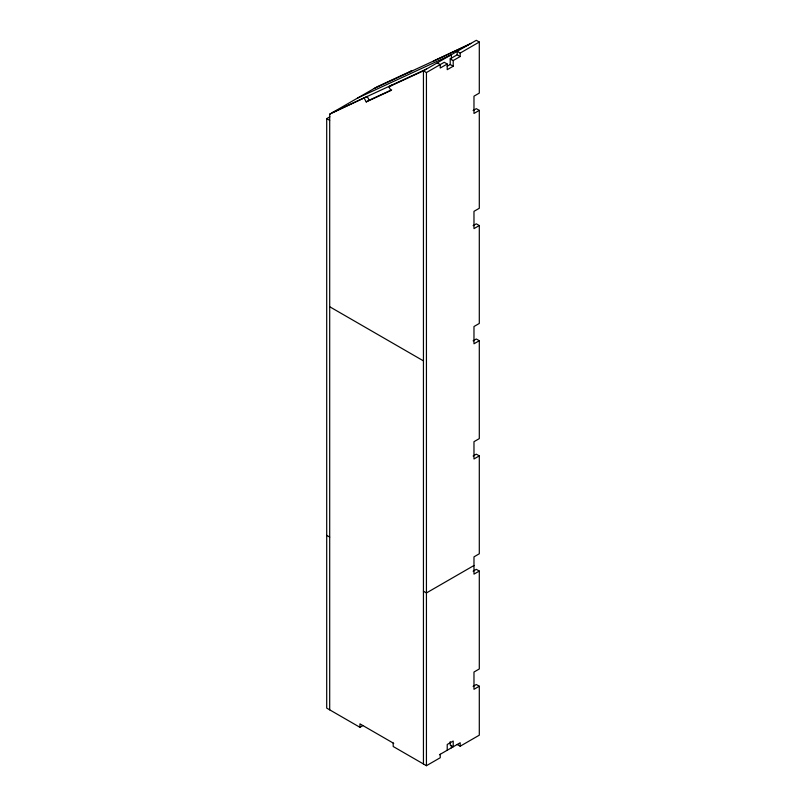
<?xml version="1.0" encoding="UTF-8"?>
<svg xmlns="http://www.w3.org/2000/svg" width="806" height="806" viewBox="0 0 806 806"><rect width="100%" height="100%" fill="white"/><g stroke="black" fill="none" stroke-linecap="round" stroke-linejoin="round"><path stroke-width="1.21" d="M329.694 709.844L329.694 114.17L377.238 86.716L411.755 70.757L408.763 72.49M362.942 725.581L359.95 727.314L326.702 708.111L326.702 118.623L329.886 116.789M329.694 114.17L367.204 96.478L369.208 100.206L391.666 89.819M364.211 98.201L366.216 101.929L390.92 90.504L388.925 86.786L391.918 85.053M433.477 61.065L470.986 43.373M366.216 101.929L369.208 100.206M388.925 86.786L423.442 70.817L426.434 72.55L444.227 62.274L447.219 64.006L447.219 69.689L453.204 66.233L453.204 60.551L450.211 58.828L450.211 64.51L453.204 66.233M450.211 58.828L457.193 54.788L460.186 56.521L460.186 53.065L479.298 42.023L479.298 93.103L473.978 96.176L473.978 113.455L479.298 110.382L479.298 208.28L473.978 211.343L473.978 228.622L479.298 225.549L479.298 323.448L473.978 326.521L473.978 343.789L479.298 340.726L479.298 438.615L473.978 441.688L473.978 458.967L479.298 455.894L479.298 553.782L473.978 556.855L473.978 574.134L479.298 571.061L479.298 668.96L473.978 672.033L473.978 689.301L479.298 686.228L479.298 735.183L460.186 746.215L457.193 744.492M447.219 64.006L440.237 68.036L440.237 64.581L437.245 62.858M453.204 60.551L460.186 56.521M447.219 66.233L450.211 64.51M473.122 110.493L476.306 108.659L479.298 110.382M473.122 225.67L476.306 223.826L479.298 225.549M473.122 340.837L476.306 338.994L479.298 340.726M473.122 456.005L476.306 454.161L479.298 455.894M473.978 565.5L426.434 592.944L423.442 591.221M473.122 571.182L476.306 569.338L479.298 571.061M473.122 686.349L476.306 684.506L479.298 686.228M439.451 754.738L460.186 742.759L460.186 746.215M393.197 743.051L393.197 746.507L426.434 765.7L440.237 757.731L440.237 754.275M374.246 88.448L467.994 45.096M357.622 98.04L451.37 54.697L451.37 59.715M332.687 112.437L426.434 69.094M479.298 42.023L476.306 40.3L423.442 70.817L423.442 763.977M460.186 53.065L457.193 51.332L457.193 54.788M326.702 118.623L329.694 120.356M329.694 306.743L423.442 360.876M326.702 535.365L329.694 537.088M393.731 743.364L359.95 723.859L359.95 727.314M451.37 745.359L451.37 747.847M450.211 741.611L450.211 745.066L453.204 746.789L453.204 741.036L447.219 744.492L447.219 750.245M426.434 72.55L426.434 765.7"/></g></svg>
